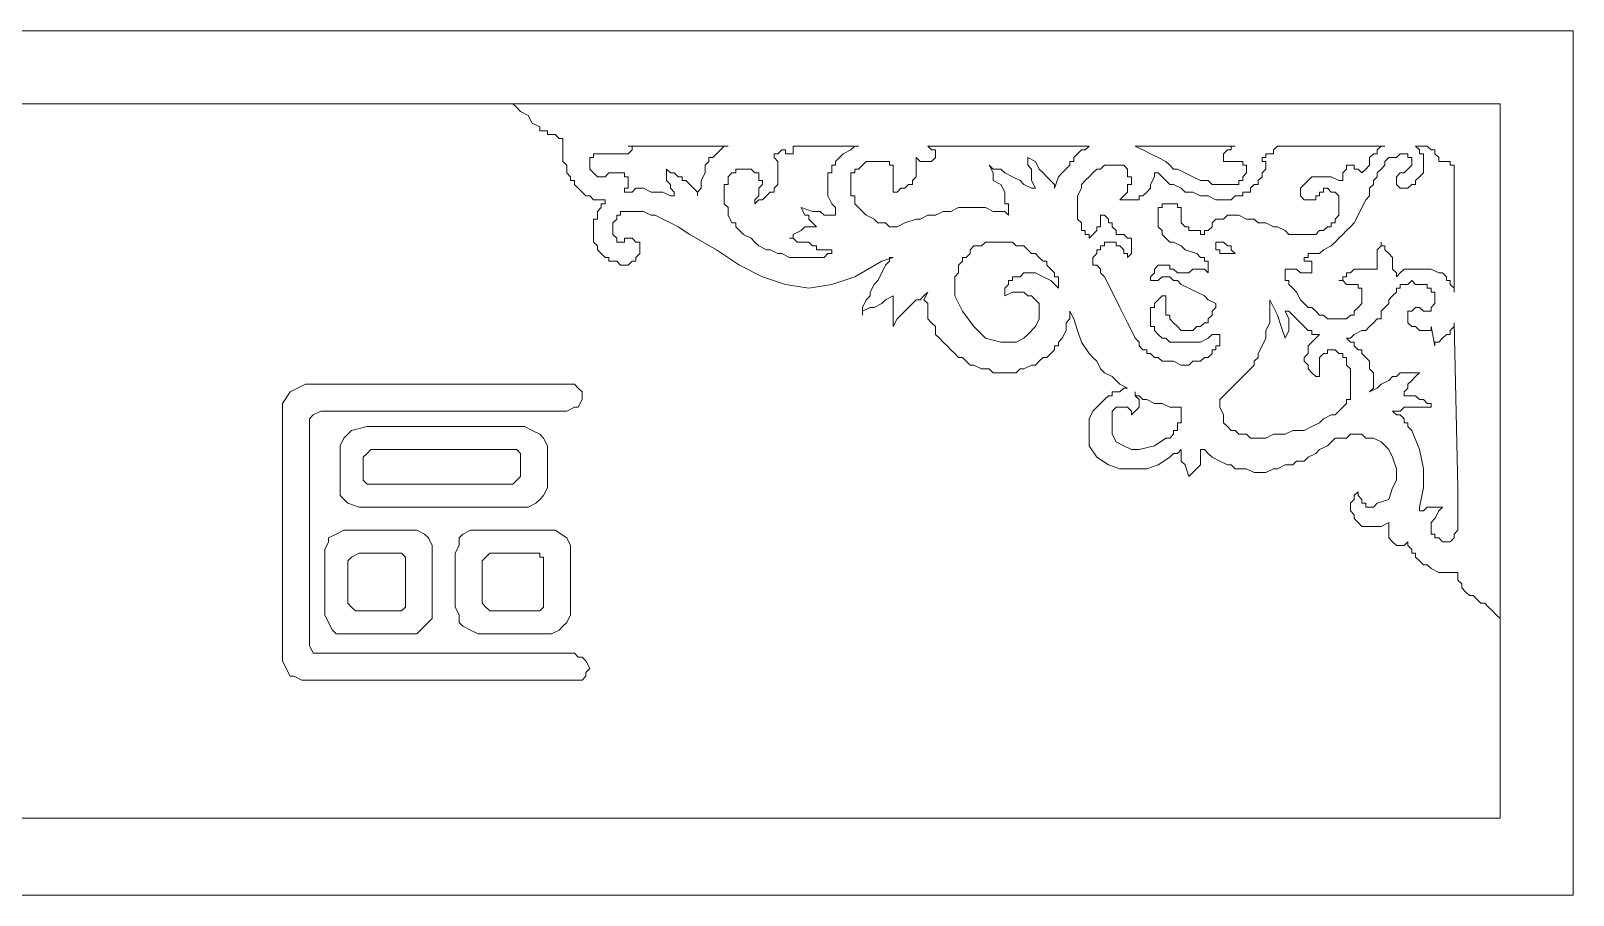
# Model space of a CAD drawing. Extents: x -66030 to 95157, y -13132 to 45879.
# Drawn here: x -2672 to -1104, y 14093 to 14971 of the extents above; entities that cross this region are included whole.
import ezdxf

# ---------------------------------------------------------------- set-up
doc = ezdxf.new("R2010")
doc.units = 0
doc.header["$LTSCALE"] = 100
doc.header["$MEASUREMENT"] = 0
doc.layers.get('0').update_dxf_attribs({"linetype": 'CONTINUOUS'})

msp = doc.modelspace()

# ---------------------------------------------------------------- linework, layer by layer
at = {"lineweight": 0}
for points in [[(-4611.6, 14092.6), (-1104.1, 14092.6), (-1104.1, 14971.4), (-4611.6, 14971.4), (-4611.6, 14092.6)], [(-1178.3, 14897.2), (-4537.4, 14897.2), (-4537.4, 14170.7), (-1178.3, 14170.7), (-1178.3, 14897.2)], [(-1963.4, 14854.2), (-1967.3, 14854.2), (-1971.2, 14850.3), (-1975.1, 14846.4), (-1979, 14842.5), (-1982.9, 14842.5), (-1982.9, 14838.6), (-1986.8, 14834.7), (-1986.8, 14826.9), (-1990.7, 14819.1), (-1990.7, 14815.2), (-1990.7, 14811.3), (-1994.6, 14807.4), (-1994.6, 14803.5), (-1994.6, 14807.4), (-1998.5, 14811.3), (-2002.4, 14815.2), (-2002.4, 14815.2), (-2006.3, 14819.1), (-2010.2, 14819.1), (-2010.2, 14823), (-2014.2, 14823), (-2018.1, 14826.9), (-2022, 14826.9), (-2025.9, 14830.8), (-2025.9, 14826.9), (-2025.9, 14823), (-2025.9, 14819.1), (-2022, 14815.2), (-2022, 14811.3), (-2018.1, 14807.4), (-2018.1, 14803.5), (-2018.1, 14803.5), (-2022, 14803.5), (-2029.8, 14807.4), (-2033.7, 14807.4), (-2041.5, 14807.4), (-2049.3, 14811.3), (-2057.1, 14811.3), (-2061, 14807.4), (-2064.9, 14807.4), (-2068.8, 14807.4), (-2068.8, 14811.3), (-2064.9, 14811.3), (-2064.9, 14815.2), (-2064.9, 14819.1), (-2064.9, 14819.1), (-2064.9, 14823), (-2068.8, 14823), (-2068.8, 14823), (-2068.8, 14823), (-2068.8, 14826.9), (-2072.7, 14826.9), (-2072.7, 14826.9), (-2076.6, 14826.9), (-2080.6, 14826.9), (-2084.5, 14826.9), (-2084.5, 14826.9), (-2088.4, 14823), (-2092.3, 14823), (-2092.3, 14823), (-2096.2, 14823), (-2096.2, 14823), (-2100.1, 14826.9), (-2100.1, 14826.9), (-2104, 14830.8), (-2104, 14830.8), (-2104, 14834.7), (-2104, 14834.7), (-2104, 14838.6), (-2104, 14838.6), (-2104, 14842.5), (-2104, 14842.5), (-2100.1, 14842.5), (-2100.1, 14846.4), (-2100.1, 14846.4), (-2096.2, 14846.4), (-2092.3, 14846.4), (-2088.4, 14846.4), (-2084.5, 14846.4), (-2080.6, 14846.4), (-2072.7, 14846.4), (-2068.8, 14846.4), (-2064.9, 14846.4), (-2064.9, 14846.4), (-2064.9, 14846.4), (-2061, 14850.3), (-2061, 14850.3), (-2061, 14850.3), (-2061, 14850.3), (-2061, 14854.2), (-2064.9, 14854.2), (-1963.4, 14854.2)], [(-1830.6, 14854.2), (-1834.5, 14854.2), (-1838.4, 14850.3), (-1846.2, 14846.4), (-1846.2, 14846.4), (-1850.1, 14842.5), (-1850.1, 14842.5), (-1854, 14838.6), (-1854, 14834.7), (-1857.9, 14834.7), (-1857.9, 14830.8), (-1857.9, 14826.9), (-1861.8, 14826.9), (-1861.8, 14823), (-1861.8, 14819.1), (-1861.8, 14815.2), (-1861.8, 14807.4), (-1861.8, 14803.5), (-1857.9, 14795.6), (-1857.9, 14795.6), (-1854, 14791.7), (-1854, 14787.8), (-1854, 14783.9), (-1854, 14783.9), (-1854, 14783.9), (-1857.9, 14783.9), (-1865.7, 14783.9), (-1869.6, 14787.8), (-1877.4, 14787.8), (-1889.2, 14791.7), (-1889.2, 14791.7), (-1885.3, 14783.9), (-1881.4, 14783.9), (-1881.4, 14780), (-1877.4, 14776.1), (-1873.5, 14772.2), (-1877.4, 14772.2), (-1877.4, 14772.2), (-1881.4, 14772.2), (-1885.3, 14772.2), (-1889.2, 14768.3), (-1897, 14764.4), (-1897, 14760.5), (-1900.9, 14760.5), (-1897, 14760.5), (-1893.1, 14756.6), (-1889.2, 14756.6), (-1881.4, 14756.6), (-1877.4, 14752.7), (-1873.5, 14752.7), (-1873.5, 14748.8), (-1869.6, 14748.8), (-1865.7, 14748.8), (-1861.8, 14748.8), (-1857.9, 14748.8), (-1857.9, 14748.8), (-1857.9, 14748.8), (-1857.9, 14744.9), (-1857.9, 14744.9), (-1861.8, 14744.9), (-1861.8, 14744.9), (-1865.7, 14741), (-1869.6, 14741), (-1869.6, 14741), (-1873.5, 14741), (-1881.4, 14741), (-1885.3, 14741), (-1889.2, 14741), (-1893.1, 14741), (-1900.9, 14741), (-1908.7, 14744.9), (-1912.6, 14744.9), (-1920.4, 14748.8), (-1924.3, 14748.8), (-1932.1, 14752.7), (-1936, 14756.6), (-1939.9, 14760.5), (-1947.8, 14764.4), (-1951.7, 14768.3), (-1951.7, 14768.3), (-1955.6, 14772.2), (-1955.6, 14776.1), (-1959.5, 14776.1), (-1963.4, 14783.9), (-1963.4, 14787.8), (-1963.4, 14791.7), (-1967.3, 14795.6), (-1967.3, 14795.6), (-1967.3, 14799.5), (-1967.3, 14803.5), (-1967.3, 14807.4), (-1967.3, 14811.3), (-1967.3, 14815.2), (-1963.4, 14815.2), (-1963.4, 14819.1), (-1963.4, 14823), (-1963.4, 14823), (-1959.5, 14826.9), (-1959.5, 14826.9), (-1955.6, 14826.9), (-1955.6, 14830.8), (-1951.7, 14830.8), (-1951.7, 14830.8), (-1947.8, 14830.8), (-1947.8, 14830.8), (-1943.8, 14830.8), (-1939.9, 14830.8), (-1939.9, 14830.8), (-1936, 14826.9), (-1936, 14826.9), (-1932.1, 14826.9), (-1932.1, 14823), (-1932.1, 14823), (-1932.1, 14819.1), (-1928.2, 14819.1), (-1928.2, 14815.2), (-1928.2, 14815.2), (-1932.1, 14811.3), (-1932.1, 14807.4), (-1932.1, 14803.5), (-1936, 14799.5), (-1936, 14795.6), (-1936, 14795.6), (-1932.1, 14799.5), (-1928.2, 14799.5), (-1928.2, 14799.5), (-1924.3, 14803.5), (-1920.4, 14807.4), (-1916.5, 14807.4), (-1916.5, 14811.3), (-1912.6, 14815.2), (-1912.6, 14819.1), (-1912.6, 14823), (-1912.6, 14826.9), (-1912.6, 14826.9), (-1912.6, 14830.8), (-1912.6, 14834.7), (-1912.6, 14838.6), (-1916.5, 14842.5), (-1916.5, 14846.4), (-1916.5, 14846.4), (-1912.6, 14846.4), (-1912.6, 14846.4), (-1908.7, 14850.3), (-1908.7, 14850.3), (-1904.8, 14850.3), (-1904.8, 14846.4), (-1900.9, 14846.4), (-1900.9, 14846.4), (-1897, 14846.4), (-1897, 14846.4), (-1897, 14850.3), (-1897, 14850.3), (-1897, 14850.3), (-1897, 14854.2), (-1897, 14854.2), (-1830.6, 14854.2)], [(-1596.2, 14854.2), (-1600.1, 14850.3), (-1604, 14850.3), (-1607.9, 14846.4), (-1611.8, 14842.5), (-1611.8, 14838.6), (-1615.7, 14838.6), (-1615.7, 14834.7), (-1623.6, 14826.9), (-1627.5, 14823), (-1631.4, 14811.3), (-1631.4, 14815.2), (-1639.2, 14823), (-1643.1, 14826.9), (-1647, 14830.8), (-1650.9, 14838.6), (-1658.7, 14842.5), (-1658.7, 14838.6), (-1658.7, 14834.7), (-1654.8, 14830.8), (-1654.8, 14826.9), (-1654.8, 14819.1), (-1650.9, 14811.3), (-1654.8, 14811.3), (-1662.6, 14815.2), (-1666.5, 14819.1), (-1674.3, 14823), (-1682.1, 14826.9), (-1686.1, 14830.8), (-1690, 14830.8), (-1693.9, 14830.8), (-1697.8, 14834.7), (-1693.9, 14826.9), (-1693.9, 14819.1), (-1686.1, 14815.2), (-1682.1, 14807.4), (-1682.1, 14795.6), (-1678.2, 14795.6), (-1678.2, 14791.7), (-1678.2, 14787.8), (-1678.2, 14783.9), (-1682.1, 14787.8), (-1686.1, 14787.8), (-1690, 14787.8), (-1693.9, 14787.8), (-1701.7, 14791.7), (-1705.6, 14791.7), (-1713.4, 14791.7), (-1721.2, 14791.7), (-1729, 14791.7), (-1736.8, 14787.8), (-1744.6, 14787.8), (-1752.5, 14783.9), (-1760.3, 14783.9), (-1768.1, 14780), (-1772, 14780), (-1783.7, 14776.1), (-1791.5, 14772.2), (-1791.5, 14772.2), (-1795.4, 14772.2), (-1799.3, 14772.2), (-1803.2, 14776.1), (-1807.1, 14776.1), (-1811, 14776.1), (-1814.9, 14780), (-1822.8, 14783.9), (-1822.8, 14783.9), (-1826.7, 14787.8), (-1826.7, 14787.8), (-1830.6, 14791.7), (-1830.6, 14791.7), (-1834.5, 14795.6), (-1834.5, 14799.5), (-1834.5, 14803.5), (-1838.4, 14803.5), (-1838.4, 14807.4), (-1838.4, 14811.3), (-1838.4, 14815.2), (-1838.4, 14819.1), (-1838.4, 14823), (-1838.4, 14826.9), (-1834.5, 14826.9), (-1834.5, 14830.8), (-1830.6, 14830.8), (-1826.7, 14834.7), (-1826.7, 14834.7), (-1822.8, 14838.6), (-1818.9, 14838.6), (-1811, 14838.6), (-1807.1, 14838.6), (-1799.3, 14838.6), (-1799.3, 14838.6), (-1799.3, 14834.7), (-1799.3, 14834.7), (-1795.4, 14834.7), (-1795.4, 14834.7), (-1795.4, 14830.8), (-1795.4, 14830.8), (-1795.4, 14830.8), (-1795.4, 14826.9), (-1795.4, 14823), (-1795.4, 14819.1), (-1795.4, 14815.2), (-1795.4, 14811.3), (-1795.4, 14807.4), (-1795.4, 14807.4), (-1791.5, 14807.4), (-1787.6, 14811.3), (-1783.7, 14811.3), (-1783.7, 14811.3), (-1779.8, 14815.2), (-1775.9, 14815.2), (-1775.9, 14819.1), (-1772, 14823), (-1772, 14826.9), (-1772, 14830.8), (-1772, 14834.7), (-1772, 14842.5), (-1768.1, 14838.6), (-1764.2, 14838.6), (-1760.3, 14838.6), (-1756.4, 14838.6), (-1756.4, 14838.6), (-1752.5, 14842.5), (-1752.5, 14842.5), (-1752.5, 14842.5), (-1752.5, 14842.5), (-1752.5, 14846.4), (-1752.5, 14846.4), (-1752.5, 14850.3), (-1752.5, 14850.3), (-1756.4, 14850.3), (-1760.3, 14854.2), (-1760.3, 14854.2), (-1596.2, 14854.2)], [(-1295.5, 14854.2), (-1299.4, 14854.2), (-1303.3, 14850.3), (-1303.3, 14846.4), (-1307.2, 14846.4), (-1311.1, 14842.5), (-1311.1, 14834.7), (-1315, 14830.8), (-1318.9, 14826.9), (-1318.9, 14826.9), (-1318.9, 14826.9), (-1322.8, 14830.8), (-1326.7, 14830.8), (-1326.7, 14834.7), (-1330.6, 14834.7), (-1330.6, 14834.7), (-1334.5, 14834.7), (-1334.5, 14834.7), (-1334.5, 14830.8), (-1334.5, 14830.8), (-1334.5, 14830.8), (-1338.4, 14826.9), (-1338.4, 14823), (-1338.4, 14819.1), (-1338.4, 14819.1), (-1342.3, 14819.1), (-1350.1, 14823), (-1350.1, 14823), (-1354, 14823), (-1358, 14823), (-1361.9, 14823), (-1365.8, 14823), (-1369.7, 14823), (-1373.6, 14819.1), (-1373.6, 14819.1), (-1373.6, 14819.1), (-1377.5, 14815.2), (-1377.5, 14815.2), (-1381.4, 14811.3), (-1381.4, 14811.3), (-1381.4, 14807.4), (-1381.4, 14803.5), (-1381.4, 14803.5), (-1381.4, 14803.5), (-1377.5, 14799.5), (-1377.5, 14799.5), (-1377.5, 14799.5), (-1373.6, 14799.5), (-1373.6, 14799.5), (-1369.7, 14799.5), (-1369.7, 14799.5), (-1365.8, 14799.5), (-1365.8, 14803.5), (-1361.9, 14803.5), (-1361.9, 14807.4), (-1361.9, 14807.4), (-1358, 14807.4), (-1358, 14807.4), (-1358, 14811.3), (-1354, 14811.3), (-1354, 14811.3), (-1350.1, 14807.4), (-1350.1, 14807.4), (-1346.2, 14807.4), (-1342.3, 14803.5), (-1342.3, 14803.5), (-1342.3, 14799.5), (-1342.3, 14795.6), (-1342.3, 14791.7), (-1342.3, 14787.8), (-1342.3, 14783.9), (-1346.2, 14780), (-1346.2, 14780), (-1346.2, 14776.1), (-1350.1, 14776.1), (-1350.1, 14772.2), (-1354, 14772.2), (-1354, 14772.2), (-1358, 14768.3), (-1361.9, 14768.3), (-1361.9, 14768.3), (-1365.8, 14764.4), (-1369.7, 14764.4), (-1373.6, 14764.4), (-1377.5, 14764.4), (-1385.3, 14764.4), (-1389.2, 14764.4), (-1393.1, 14764.4), (-1397, 14768.3), (-1404.8, 14772.2), (-1408.7, 14772.2), (-1416.5, 14776.1), (-1424.4, 14776.1), (-1428.3, 14780), (-1436.1, 14780), (-1443.9, 14783.9), (-1447.8, 14783.9), (-1451.7, 14783.9), (-1451.7, 14783.9), (-1455.6, 14783.9), (-1459.5, 14780), (-1463.4, 14780), (-1463.4, 14780), (-1467.3, 14780), (-1471.2, 14776.1), (-1471.2, 14776.1), (-1471.2, 14772.2), (-1475.1, 14768.3), (-1475.1, 14768.3), (-1475.1, 14768.3), (-1479, 14768.3), (-1479, 14764.4), (-1479, 14764.4), (-1482.9, 14764.4), (-1482.9, 14768.3), (-1486.8, 14768.3), (-1490.8, 14768.3), (-1494.7, 14768.3), (-1494.7, 14772.2), (-1498.6, 14772.2), (-1502.5, 14776.1), (-1502.5, 14780), (-1502.5, 14780), (-1502.5, 14783.9), (-1502.5, 14787.8), (-1502.5, 14791.7), (-1506.4, 14791.7), (-1506.4, 14795.6), (-1506.4, 14795.6), (-1510.3, 14795.6), (-1510.3, 14795.6), (-1514.2, 14795.6), (-1518.1, 14795.6), (-1522, 14795.6), (-1522, 14795.6), (-1522, 14791.7), (-1525.9, 14791.7), (-1525.9, 14787.8), (-1525.9, 14783.9), (-1525.9, 14780), (-1525.9, 14780), (-1525.9, 14776.1), (-1525.9, 14772.2), (-1522, 14768.3), (-1522, 14764.4), (-1518.1, 14760.5), (-1518.1, 14760.5), (-1518.1, 14760.5), (-1514.2, 14756.6), (-1510.3, 14756.6), (-1502.5, 14752.7), (-1498.6, 14748.8), (-1486.8, 14744.9), (-1486.8, 14744.9), (-1482.9, 14741), (-1479, 14741), (-1479, 14737.1), (-1479, 14737.1), (-1475.1, 14737.1), (-1475.1, 14733.1), (-1475.1, 14733.1), (-1475.1, 14729.2), (-1475.1, 14729.2), (-1475.1, 14725.3), (-1479, 14729.2), (-1479, 14729.2), (-1482.9, 14729.2), (-1486.8, 14729.2), (-1486.8, 14729.2), (-1490.8, 14729.2), (-1494.7, 14725.3), (-1494.7, 14725.3), (-1494.7, 14725.3), (-1498.6, 14725.3), (-1498.6, 14725.3), (-1498.6, 14725.3), (-1502.5, 14725.3), (-1506.4, 14725.3), (-1510.3, 14729.2), (-1510.3, 14729.2), (-1514.2, 14729.2), (-1514.2, 14733.1), (-1514.2, 14733.1), (-1514.2, 14733.1), (-1518.1, 14733.1), (-1518.1, 14733.1), (-1522, 14733.1), (-1522, 14733.1), (-1525.9, 14733.1), (-1525.9, 14733.1), (-1529.8, 14729.2), (-1529.8, 14725.3), (-1533.7, 14721.4), (-1533.7, 14721.4), (-1533.7, 14721.4), (-1533.7, 14717.5), (-1529.8, 14717.5), (-1529.8, 14717.5), (-1525.9, 14717.5), (-1522, 14721.4), (-1522, 14721.4), (-1518.1, 14721.4), (-1518.1, 14721.4), (-1514.2, 14721.4), (-1514.2, 14721.4), (-1510.3, 14717.5), (-1506.4, 14717.5), (-1502.5, 14713.6), (-1494.7, 14709.7), (-1479, 14701.9), (-1475.1, 14698), (-1467.3, 14694.1), (-1467.3, 14694.1), (-1467.3, 14690.2), (-1471.2, 14686.3), (-1471.2, 14682.4), (-1471.2, 14682.4), (-1475.1, 14678.5), (-1475.1, 14674.6), (-1479, 14674.6), (-1482.9, 14670.7), (-1486.8, 14670.7), (-1490.8, 14666.7), (-1494.7, 14666.7), (-1502.5, 14666.7), (-1502.5, 14666.7), (-1506.4, 14670.7), (-1510.3, 14674.6), (-1510.3, 14674.6), (-1514.2, 14678.5), (-1514.2, 14678.5), (-1514.2, 14682.4), (-1518.1, 14682.4), (-1518.1, 14686.3), (-1518.1, 14690.2), (-1518.1, 14694.1), (-1518.1, 14698), (-1518.1, 14701.9), (-1518.1, 14701.9), (-1518.1, 14701.9), (-1522, 14701.9), (-1525.9, 14698), (-1525.9, 14698), (-1525.9, 14698), (-1529.8, 14694.1), (-1529.8, 14690.2), (-1533.7, 14690.2), (-1533.7, 14686.3), (-1533.7, 14682.4), (-1533.7, 14674.6), (-1533.7, 14670.7), (-1529.8, 14670.7), (-1529.8, 14666.7), (-1525.9, 14662.8), (-1525.9, 14662.8), (-1522, 14658.9), (-1518.1, 14658.9), (-1514.2, 14655), (-1510.3, 14655), (-1506.4, 14655), (-1502.5, 14655), (-1494.7, 14655), (-1490.8, 14655), (-1482.9, 14655), (-1475.1, 14658.9), (-1475.1, 14658.9), (-1471.2, 14662.8), (-1467.3, 14662.8), (-1467.3, 14662.8), (-1463.4, 14662.8), (-1463.4, 14662.8), (-1463.4, 14662.8), (-1463.4, 14662.8), (-1463.4, 14658.9), (-1463.4, 14658.9), (-1463.4, 14655), (-1463.4, 14655), (-1463.4, 14651.1), (-1467.3, 14651.1), (-1467.3, 14647.2), (-1471.2, 14647.2), (-1471.2, 14643.3), (-1475.1, 14639.4), (-1479, 14639.4), (-1482.9, 14635.5), (-1486.8, 14635.5), (-1490.8, 14635.5), (-1494.7, 14631.6), (-1502.5, 14631.6), (-1510.3, 14635.5), (-1514.2, 14635.5), (-1518.1, 14635.5), (-1522, 14635.5), (-1525.9, 14639.4), (-1529.8, 14639.4), (-1533.7, 14643.3), (-1537.6, 14643.3), (-1537.6, 14647.2), (-1541.5, 14647.2), (-1545.4, 14651.1), (-1545.4, 14655), (-1549.3, 14658.9), (-1553.2, 14666.7), (-1557.2, 14674.6), (-1565, 14690.2), (-1568.9, 14698), (-1572.8, 14705.8), (-1576.7, 14713.6), (-1580.6, 14721.4), (-1584.5, 14725.3), (-1584.5, 14729.2), (-1588.4, 14733.1), (-1592.3, 14733.1), (-1592.3, 14737.1), (-1592.3, 14741), (-1588.4, 14744.9), (-1588.4, 14748.8), (-1588.4, 14748.8), (-1584.5, 14748.8), (-1584.5, 14752.7), (-1580.6, 14752.7), (-1580.6, 14756.6), (-1576.7, 14756.6), (-1572.8, 14756.6), (-1572.8, 14756.6), (-1568.9, 14756.6), (-1568.9, 14752.7), (-1565, 14752.7), (-1565, 14752.7), (-1561.1, 14748.8), (-1561.1, 14748.8), (-1561.1, 14744.9), (-1557.2, 14744.9), (-1557.2, 14741), (-1557.2, 14741), (-1553.2, 14744.9), (-1553.2, 14748.8), (-1553.2, 14752.7), (-1553.2, 14752.7), (-1553.2, 14756.6), (-1553.2, 14756.6), (-1553.2, 14760.5), (-1553.2, 14760.5), (-1557.2, 14760.5), (-1557.2, 14760.5), (-1561.1, 14764.4), (-1565, 14764.4), (-1568.9, 14764.4), (-1568.9, 14768.3), (-1572.8, 14772.2), (-1572.8, 14776.1), (-1576.7, 14776.1), (-1576.7, 14780), (-1576.7, 14780), (-1580.6, 14783.9), (-1580.6, 14783.9), (-1580.6, 14783.9), (-1584.5, 14783.9), (-1584.5, 14783.9), (-1584.5, 14780), (-1584.5, 14776.1), (-1584.5, 14772.2), (-1588.4, 14772.2), (-1588.4, 14768.3), (-1588.4, 14768.3), (-1592.3, 14764.4), (-1592.3, 14764.4), (-1596.2, 14760.5), (-1596.2, 14764.4), (-1600.1, 14764.4), (-1600.1, 14764.4), (-1600.1, 14768.3), (-1604, 14768.3), (-1604, 14772.2), (-1604, 14776.1), (-1607.9, 14780), (-1607.9, 14783.9), (-1607.9, 14787.8), (-1607.9, 14791.7), (-1607.9, 14799.5), (-1607.9, 14803.5), (-1604, 14811.3), (-1604, 14811.3), (-1604, 14815.2), (-1600.1, 14819.1), (-1600.1, 14819.1), (-1596.2, 14823), (-1596.2, 14823), (-1592.3, 14826.9), (-1588.4, 14830.8), (-1584.5, 14830.8), (-1580.6, 14834.7), (-1576.7, 14834.7), (-1572.8, 14834.7), (-1565, 14834.7), (-1561.1, 14834.7), (-1561.1, 14834.7), (-1557.2, 14830.8), (-1557.2, 14826.9), (-1557.2, 14826.9), (-1557.2, 14823), (-1553.2, 14823), (-1553.2, 14819.1), (-1553.2, 14815.2), (-1557.2, 14815.2), (-1557.2, 14811.3), (-1557.2, 14807.4), (-1561.1, 14803.5), (-1565, 14799.5), (-1561.1, 14799.5), (-1561.1, 14799.5), (-1557.2, 14799.5), (-1553.2, 14799.5), (-1553.2, 14799.5), (-1549.3, 14799.5), (-1545.4, 14799.5), (-1545.4, 14803.5), (-1541.5, 14803.5), (-1537.6, 14807.4), (-1537.6, 14807.4), (-1533.7, 14811.3), (-1533.7, 14815.2), (-1529.8, 14823), (-1529.8, 14826.9), (-1525.9, 14826.9), (-1522, 14823), (-1518.1, 14819.1), (-1514.2, 14815.2), (-1510.3, 14815.2), (-1502.5, 14811.3), (-1498.6, 14807.4), (-1490.8, 14807.4), (-1482.9, 14803.5), (-1475.1, 14803.5), (-1467.3, 14799.5), (-1463.4, 14799.5), (-1459.5, 14799.5), (-1455.6, 14799.5), (-1451.7, 14799.5), (-1447.8, 14803.5), (-1443.9, 14803.5), (-1440, 14803.5), (-1440, 14807.4), (-1432.2, 14807.4), (-1432.2, 14811.3), (-1428.3, 14815.2), (-1424.4, 14815.2), (-1424.4, 14819.1), (-1420.4, 14823), (-1420.4, 14826.9), (-1416.5, 14830.8), (-1416.5, 14830.8), (-1416.5, 14834.7), (-1416.5, 14838.6), (-1420.4, 14838.6), (-1420.4, 14842.5), (-1420.4, 14842.5), (-1416.5, 14842.5), (-1416.5, 14846.4), (-1412.6, 14846.4), (-1412.6, 14846.4), (-1408.7, 14846.4), (-1408.7, 14850.3), (-1408.7, 14850.3), (-1408.7, 14850.3), (-1404.8, 14854.2), (-1404.8, 14854.2), (-1295.5, 14854.2)], [(-1447.8, 14854.2), (-1451.7, 14854.2), (-1451.7, 14850.3), (-1451.7, 14850.3), (-1451.7, 14850.3), (-1455.6, 14850.3), (-1455.6, 14850.3), (-1455.6, 14850.3), (-1459.5, 14846.4), (-1459.5, 14846.4), (-1459.5, 14842.5), (-1459.5, 14842.5), (-1459.5, 14838.6), (-1459.5, 14838.6), (-1459.5, 14838.6), (-1455.6, 14838.6), (-1451.7, 14838.6), (-1447.8, 14838.6), (-1443.9, 14838.6), (-1443.9, 14838.6), (-1440, 14838.6), (-1440, 14838.6), (-1440, 14834.7), (-1436.1, 14834.7), (-1436.1, 14830.8), (-1436.1, 14830.8), (-1436.1, 14826.9), (-1436.1, 14826.9), (-1440, 14823), (-1440, 14823), (-1440, 14819.1), (-1440, 14819.1), (-1443.9, 14819.1), (-1443.9, 14819.1), (-1443.9, 14815.2), (-1447.8, 14815.2), (-1447.8, 14815.2), (-1451.7, 14815.2), (-1455.6, 14815.2), (-1455.6, 14815.2), (-1459.5, 14815.2), (-1463.4, 14815.2), (-1467.3, 14815.2), (-1471.2, 14815.2), (-1475.1, 14819.1), (-1482.9, 14819.1), (-1490.8, 14823), (-1506.4, 14830.8), (-1510.3, 14830.8), (-1514.2, 14834.7), (-1518.1, 14838.6), (-1525.9, 14842.5), (-1533.7, 14846.4), (-1541.5, 14850.3), (-1549.3, 14854.2), (-1447.8, 14854.2)], [(-1283.7, 14815.2), (-1279.8, 14811.3), (-1275.9, 14811.3), (-1275.9, 14811.3), (-1272, 14811.3), (-1272, 14811.3), (-1268.1, 14815.2), (-1264.2, 14815.2), (-1264.2, 14819.1), (-1260.3, 14823), (-1260.3, 14823), (-1256.4, 14826.9), (-1256.4, 14826.9), (-1256.4, 14830.8), (-1256.4, 14830.8), (-1256.4, 14834.7), (-1256.4, 14834.7), (-1256.4, 14838.6), (-1256.4, 14838.6), (-1256.4, 14842.5), (-1256.4, 14846.4), (-1260.3, 14846.4), (-1260.3, 14850.3), (-1264.2, 14854.2), (-1260.3, 14854.2), (-1256.4, 14854.2), (-1252.5, 14854.2), (-1248.6, 14850.3), (-1248.6, 14850.3), (-1244.7, 14850.3), (-1244.7, 14850.3), (-1244.7, 14846.4), (-1244.7, 14846.4), (-1240.8, 14842.5), (-1240.8, 14842.5), (-1240.8, 14838.6), (-1240.8, 14838.6), (-1240.8, 14838.6), (-1236.9, 14838.6), (-1236.9, 14838.6), (-1233, 14838.6), (-1229.1, 14838.6), (-1229.1, 14838.6), (-1229.1, 14834.7), (-1229.1, 14834.7), (-1225.1, 14834.7), (-1225.1, 14830.8), (-1225.1, 14705.8), (-1225.1, 14709.7), (-1229.1, 14713.6), (-1229.1, 14717.5), (-1233, 14717.5), (-1233, 14721.4), (-1236.9, 14725.3), (-1240.8, 14725.3), (-1248.6, 14729.2), (-1252.5, 14729.2), (-1256.4, 14729.2), (-1256.4, 14729.2), (-1260.3, 14729.2), (-1264.2, 14729.2), (-1272, 14729.2), (-1275.9, 14729.2), (-1279.8, 14725.3), (-1279.8, 14725.3), (-1283.7, 14721.4), (-1283.7, 14725.3), (-1287.6, 14729.2), (-1287.6, 14733.1), (-1287.6, 14741), (-1291.5, 14744.9), (-1295.5, 14748.8), (-1295.5, 14752.7), (-1299.4, 14752.7), (-1299.4, 14756.6), (-1299.4, 14752.7), (-1303.3, 14748.8), (-1303.3, 14744.9), (-1303.3, 14741), (-1303.3, 14733.1), (-1303.3, 14729.2), (-1303.3, 14729.2), (-1307.2, 14729.2), (-1311.1, 14729.2), (-1315, 14729.2), (-1318.9, 14729.2), (-1318.9, 14729.2), (-1322.8, 14729.2), (-1326.7, 14729.2), (-1330.6, 14725.3), (-1334.5, 14725.3), (-1334.5, 14721.4), (-1338.4, 14721.4), (-1338.4, 14717.5), (-1342.3, 14717.5), (-1338.4, 14717.5), (-1334.5, 14713.6), (-1330.6, 14713.6), (-1326.7, 14713.6), (-1326.7, 14713.6), (-1322.8, 14713.6), (-1322.8, 14709.7), (-1318.9, 14709.7), (-1318.9, 14705.8), (-1318.9, 14705.8), (-1318.9, 14701.9), (-1318.9, 14698), (-1318.9, 14694.1), (-1318.9, 14694.1), (-1322.8, 14690.2), (-1322.8, 14690.2), (-1326.7, 14686.3), (-1326.7, 14682.4), (-1326.7, 14682.4), (-1330.6, 14682.4), (-1330.6, 14682.4), (-1334.5, 14678.5), (-1334.5, 14678.5), (-1338.4, 14678.5), (-1338.4, 14678.5), (-1342.3, 14678.5), (-1346.2, 14678.5), (-1346.2, 14678.5), (-1350.1, 14678.5), (-1354, 14678.5), (-1358, 14682.4), (-1361.9, 14682.4), (-1365.8, 14686.3), (-1369.7, 14690.2), (-1373.6, 14690.2), (-1377.5, 14694.1), (-1381.4, 14698), (-1385.3, 14705.8), (-1389.2, 14709.7), (-1393.1, 14713.6), (-1393.1, 14717.5), (-1397, 14717.5), (-1397, 14721.4), (-1397, 14725.3), (-1397, 14725.3), (-1397, 14729.2), (-1397, 14729.2), (-1397, 14729.2), (-1393.1, 14729.2), (-1389.2, 14729.2), (-1385.3, 14729.2), (-1381.4, 14725.3), (-1377.5, 14725.3), (-1373.6, 14725.3), (-1373.6, 14725.3), (-1369.7, 14725.3), (-1369.7, 14725.3), (-1369.7, 14729.2), (-1369.7, 14729.2), (-1369.7, 14729.2), (-1369.7, 14729.2), (-1369.7, 14733.1), (-1369.7, 14733.1), (-1369.7, 14733.1), (-1369.7, 14737.1), (-1369.7, 14737.1), (-1373.6, 14737.1), (-1377.5, 14737.1), (-1377.5, 14741), (-1377.5, 14741), (-1377.5, 14741), (-1373.6, 14741), (-1373.6, 14744.9), (-1369.7, 14744.9), (-1361.9, 14744.9), (-1361.9, 14744.9), (-1358, 14748.8), (-1350.1, 14752.7), (-1350.1, 14752.7), (-1346.2, 14756.6), (-1342.3, 14760.5), (-1338.4, 14764.4), (-1334.5, 14768.3), (-1330.6, 14772.2), (-1326.7, 14776.1), (-1322.8, 14783.9), (-1318.9, 14791.7), (-1315, 14799.5), (-1315, 14799.5), (-1311.1, 14803.5), (-1311.1, 14811.3), (-1307.2, 14815.2), (-1307.2, 14819.1), (-1303.3, 14823), (-1303.3, 14826.9), (-1299.4, 14830.8), (-1295.5, 14834.7), (-1295.5, 14838.6), (-1295.5, 14838.6), (-1291.5, 14842.5), (-1291.5, 14842.5), (-1287.6, 14842.5), (-1287.6, 14842.5), (-1283.7, 14842.5), (-1279.8, 14846.4), (-1279.8, 14846.4), (-1275.9, 14846.4), (-1272, 14846.4), (-1272, 14842.5), (-1272, 14842.5), (-1268.1, 14842.5), (-1268.1, 14842.5), (-1268.1, 14838.6), (-1268.1, 14838.6), (-1268.1, 14834.7), (-1272, 14830.8), (-1272, 14830.8), (-1275.9, 14826.9), (-1275.9, 14826.9), (-1279.8, 14826.9), (-1283.7, 14823), (-1283.7, 14823), (-1283.7, 14823), (-1283.7, 14819.1), (-1283.7, 14819.1), (-1283.7, 14819.1), (-1283.7, 14815.2), (-1283.7, 14815.2)], [(-2377.4, 14612.1), (-2127.4, 14612.1), (-2119.6, 14612.1), (-2115.7, 14608.2), (-2111.8, 14604.3), (-2111.8, 14600.3), (-2111.8, 14596.4), (-2115.7, 14588.6), (-2119.6, 14588.6), (-2127.4, 14584.7), (-2361.8, 14584.7), (-2377.4, 14584.7), (-2385.2, 14580.8), (-2389.1, 14576.9), (-2389.1, 14565.2), (-2389.1, 14354.3), (-2389.1, 14346.5), (-2385.2, 14338.6), (-2381.3, 14338.6), (-2369.6, 14338.6), (-2119.6, 14338.6), (-2115.7, 14334.7), (-2111.8, 14334.7), (-2107.9, 14330.8), (-2104, 14323), (-2107.9, 14319.1), (-2107.9, 14315.2), (-2111.8, 14311.3), (-2119.6, 14311.3), (-2385.2, 14311.3), (-2396.9, 14311.3), (-2404.7, 14315.2), (-2408.7, 14315.2), (-2412.6, 14323), (-2416.5, 14330.8), (-2416.5, 14342.6), (-2416.5, 14576.9), (-2416.5, 14592.5), (-2408.7, 14604.3), (-2393, 14612.1), (-2377.4, 14612.1)], [(-2322.7, 14487.1), (-2338.3, 14487.1), (-2350.1, 14491), (-2357.9, 14498.8), (-2357.9, 14510.5), (-2357.9, 14541.8), (-2357.9, 14549.6), (-2354, 14557.4), (-2346.2, 14565.2), (-2330.5, 14569.1), (-2174.3, 14569.1), (-2170.4, 14569.1), (-2162.6, 14565.2), (-2154.8, 14561.3), (-2150.9, 14557.4), (-2147, 14549.6), (-2147, 14541.8), (-2147, 14514.4), (-2147, 14506.6), (-2150.9, 14498.8), (-2154.8, 14494.9), (-2158.7, 14491), (-2166.5, 14487.1), (-2178.2, 14487.1), (-2322.7, 14487.1)], [(-2318.8, 14545.7), (-2326.6, 14545.7), (-2330.5, 14541.8), (-2334.4, 14537.8), (-2334.4, 14533.9), (-2334.4, 14518.3), (-2334.4, 14514.4), (-2330.5, 14510.5), (-2326.6, 14510.5), (-2318.8, 14510.5), (-2189.9, 14510.5), (-2182.1, 14510.5), (-2178.2, 14514.4), (-2174.3, 14518.3), (-2174.3, 14522.2), (-2174.3, 14533.9), (-2174.3, 14537.8), (-2174.3, 14541.8), (-2178.2, 14545.7), (-2186, 14545.7), (-2318.8, 14545.7)], [(-2373.5, 14436.3), (-2373.5, 14444.1), (-2369.6, 14451.9), (-2369.6, 14455.8), (-2361.8, 14459.7), (-2354, 14463.6), (-2346.2, 14463.6), (-2291.5, 14463.6), (-2279.8, 14463.6), (-2271.9, 14459.7), (-2268, 14455.8), (-2264.1, 14448), (-2264.1, 14444.1), (-2264.1, 14436.3), (-2264.1, 14385.5), (-2264.1, 14373.8), (-2271.9, 14366), (-2279.8, 14358.2), (-2295.4, 14358.2), (-2342.3, 14358.2), (-2354, 14358.2), (-2361.8, 14358.2), (-2365.7, 14362.1), (-2369.6, 14369.9), (-2373.5, 14377.7), (-2373.5, 14385.5), (-2373.5, 14436.3)], [(-2240.7, 14440.2), (-2236.8, 14448), (-2236.8, 14451.9), (-2236.8, 14455.8), (-2232.9, 14459.7), (-2225.1, 14463.6), (-2209.5, 14463.6), (-2150.9, 14463.6), (-2139.1, 14463.6), (-2127.4, 14455.8), (-2123.5, 14448), (-2123.5, 14436.3), (-2123.5, 14385.5), (-2123.5, 14377.7), (-2127.4, 14369.9), (-2131.3, 14366), (-2135.2, 14362.1), (-2143, 14358.2), (-2154.8, 14358.2), (-2209.5, 14358.2), (-2217.3, 14358.2), (-2225.1, 14362.1), (-2232.9, 14366), (-2236.8, 14369.9), (-2236.8, 14377.7), (-2240.7, 14385.5), (-2240.7, 14440.2)], [(-2350.1, 14424.6), (-2350.1, 14397.2), (-2350.1, 14389.4), (-2346.2, 14385.5), (-2342.3, 14381.6), (-2330.5, 14381.6), (-2303.2, 14381.6), (-2295.4, 14381.6), (-2291.5, 14385.5), (-2291.5, 14389.4), (-2291.5, 14397.2), (-2291.5, 14424.6), (-2291.5, 14432.4), (-2291.5, 14436.3), (-2295.4, 14440.2), (-2303.2, 14440.2), (-2326.6, 14440.2), (-2338.3, 14440.2), (-2346.2, 14436.3), (-2350.1, 14432.4), (-2350.1, 14424.6)], [(-2213.4, 14424.6), (-2213.4, 14397.2), (-2213.4, 14389.4), (-2209.5, 14385.5), (-2205.5, 14381.6), (-2193.8, 14381.6), (-2162.6, 14381.6), (-2154.8, 14381.6), (-2150.9, 14385.5), (-2150.9, 14389.4), (-2150.9, 14397.2), (-2150.9, 14424.6), (-2150.9, 14432.4), (-2150.9, 14436.3), (-2154.8, 14436.3), (-2154.8, 14440.2), (-2158.7, 14440.2), (-2162.6, 14440.2), (-2193.8, 14440.2), (-2205.5, 14440.2), (-2209.5, 14436.3), (-2213.4, 14432.4), (-2213.4, 14424.6)]]:
    msp.add_lwpolyline(points, close=True, dxfattribs=at)
for points in [[(-2088.4, 14799.5), (-2088.4, 14795.6), (-2092.3, 14795.6), (-2092.3, 14791.7), (-2096.2, 14787.8), (-2096.2, 14783.9), (-2096.2, 14780), (-2100.1, 14780), (-2100.1, 14776.1), (-2100.1, 14772.2), (-2100.1, 14768.3), (-2100.1, 14764.4), (-2100.1, 14760.5), (-2100.1, 14756.6), (-2096.2, 14752.7), (-2096.2, 14748.8), (-2092.3, 14744.9), (-2092.3, 14744.9), (-2088.4, 14741), (-2084.5, 14741), (-2084.5, 14737.1), (-2080.6, 14737.1), (-2080.6, 14737.1), (-2076.6, 14737.1), (-2072.7, 14733.1), (-2068.8, 14733.1), (-2064.9, 14733.1), (-2061, 14737.1), (-2061, 14737.1), (-2057.1, 14737.1), (-2057.1, 14741), (-2057.1, 14741), (-2053.2, 14744.9), (-2053.2, 14744.9), (-2053.2, 14748.8), (-2053.2, 14748.8), (-2053.2, 14752.7), (-2053.2, 14752.7), (-2053.2, 14756.6), (-2057.1, 14756.6), (-2057.1, 14756.6), (-2061, 14760.5), (-2061, 14760.5), (-2061, 14760.5), (-2064.9, 14760.5), (-2064.9, 14760.5), (-2068.8, 14760.5), (-2068.8, 14760.5), (-2068.8, 14760.5), (-2068.8, 14756.6), (-2072.7, 14756.6), (-2072.7, 14756.6), (-2072.7, 14756.6), (-2076.6, 14756.6), (-2076.6, 14760.5), (-2076.6, 14760.5), (-2080.6, 14764.4), (-2080.6, 14764.4), (-2080.6, 14768.3), (-2080.6, 14772.2), (-2080.6, 14772.2), (-2080.6, 14776.1), (-2076.6, 14780), (-2076.6, 14783.9), (-2072.7, 14783.9), (-2072.7, 14787.8), (-2072.7, 14787.8), (-2068.8, 14787.8), (-2064.9, 14787.8), (-2064.9, 14787.8), (-2061, 14787.8), (-2057.1, 14787.8), (-2053.2, 14787.8), (-2049.3, 14787.8), (-2041.5, 14783.9), (-2037.6, 14783.9), (-2029.8, 14780), (-2022, 14776.1), (-2014.2, 14772.2), (-2002.4, 14764.4), (-1975.1, 14748.8), (-1951.7, 14733.1), (-1928.2, 14721.4), (-1904.8, 14713.6), (-1881.4, 14709.7), (-1857.9, 14713.6), (-1834.5, 14721.4), (-1807.1, 14737.1), (-1795.4, 14741), (-1799.3, 14741), (-1799.3, 14737.1), (-1803.2, 14733.1), (-1807.1, 14725.3), (-1811, 14717.5), (-1814.9, 14713.6), (-1818.9, 14705.8), (-1818.9, 14701.9), (-1822.8, 14698), (-1826.7, 14690.2), (-1826.7, 14682.4), (-1826.7, 14686.3), (-1818.9, 14690.2), (-1814.9, 14690.2), (-1807.1, 14694.1), (-1803.2, 14698), (-1795.4, 14701.9), (-1795.4, 14698), (-1795.4, 14698), (-1795.4, 14694.1), (-1795.4, 14690.2), (-1795.4, 14686.3), (-1795.4, 14682.4), (-1795.4, 14670.7), (-1791.5, 14678.5), (-1787.6, 14682.4), (-1783.7, 14686.3), (-1779.8, 14690.2), (-1775.9, 14694.1), (-1772, 14698), (-1768.1, 14698), (-1764.2, 14701.9), (-1760.3, 14705.8), (-1764.2, 14698), (-1760.3, 14694.1), (-1760.3, 14690.2), (-1760.3, 14682.4), (-1760.3, 14678.5), (-1756.4, 14674.6), (-1752.5, 14670.7), (-1752.5, 14662.8), (-1748.5, 14658.9), (-1744.6, 14655), (-1740.7, 14651.1), (-1736.8, 14647.2), (-1732.9, 14643.3), (-1729, 14639.4), (-1725.1, 14639.4), (-1721.2, 14635.5), (-1717.3, 14631.6), (-1713.4, 14631.6), (-1705.6, 14627.7), (-1701.7, 14627.7), (-1697.8, 14627.7), (-1693.9, 14623.8), (-1686.1, 14623.8), (-1682.1, 14623.8), (-1678.2, 14623.8), (-1670.4, 14623.8), (-1666.5, 14627.7), (-1662.6, 14627.7), (-1654.8, 14631.6), (-1650.9, 14631.6), (-1647, 14635.5), (-1643.1, 14639.4), (-1639.2, 14639.4), (-1635.3, 14643.3), (-1635.3, 14643.3), (-1631.4, 14647.2), (-1631.4, 14651.1), (-1627.5, 14651.1), (-1627.5, 14655), (-1623.6, 14658.9), (-1619.7, 14666.7), (-1619.7, 14670.7), (-1619.7, 14674.6), (-1615.7, 14678.5), (-1615.7, 14682.4), (-1615.7, 14686.3), (-1611.8, 14678.5), (-1607.9, 14666.7), (-1604, 14655), (-1596.2, 14643.3), (-1592.3, 14639.4), (-1588.4, 14635.5), (-1584.5, 14627.7), (-1580.6, 14623.8), (-1572.8, 14619.9), (-1568.9, 14616), (-1565, 14612.1), (-1557.2, 14608.2), (-1561.1, 14608.2), (-1565, 14604.3), (-1568.9, 14604.3), (-1572.8, 14604.3), (-1572.8, 14600.3), (-1576.7, 14600.3), (-1580.6, 14596.4), (-1584.5, 14592.5), (-1588.4, 14588.6), (-1588.4, 14588.6), (-1592.3, 14584.7), (-1592.3, 14584.7), (-1596.2, 14576.9), (-1596.2, 14576.9), (-1596.2, 14573), (-1596.2, 14569.1), (-1596.2, 14565.2), (-1596.2, 14561.3), (-1596.2, 14549.6), (-1588.4, 14537.8), (-1576.7, 14530), (-1565, 14526.1), (-1549.3, 14526.1), (-1537.6, 14526.1), (-1525.9, 14530), (-1514.2, 14537.8), (-1510.3, 14541.8), (-1506.4, 14541.8), (-1502.5, 14545.7), (-1502.5, 14545.7), (-1502.5, 14541.8), (-1502.5, 14537.8), (-1502.5, 14533.9), (-1498.6, 14530), (-1494.7, 14518.3), (-1482.9, 14530), (-1482.9, 14537.8), (-1482.9, 14541.8), (-1482.9, 14545.7), (-1479, 14545.7), (-1475.1, 14541.8), (-1471.2, 14537.8), (-1463.4, 14533.9), (-1455.6, 14530), (-1451.7, 14530), (-1447.8, 14526.1), (-1440, 14526.1), (-1436.1, 14526.1), (-1428.3, 14522.2), (-1424.4, 14522.2), (-1416.5, 14522.2), (-1416.5, 14522.2), (-1408.7, 14526.1), (-1404.8, 14526.1), (-1397, 14530), (-1389.2, 14530), (-1385.3, 14533.9), (-1377.5, 14533.9), (-1373.6, 14537.8), (-1365.8, 14541.8), (-1361.9, 14545.7), (-1354, 14549.6), (-1346.2, 14557.4), (-1346.2, 14557.4), (-1338.4, 14557.4), (-1334.5, 14557.4), (-1330.6, 14561.3), (-1326.7, 14561.3), (-1322.8, 14561.3), (-1318.9, 14561.3), (-1315, 14557.4), (-1307.2, 14557.4), (-1299.4, 14553.5), (-1291.5, 14545.7), (-1287.6, 14537.8), (-1283.7, 14526.1), (-1283.7, 14514.4), (-1287.6, 14506.6), (-1291.5, 14494.9), (-1303.3, 14491), (-1307.2, 14487.1), (-1311.1, 14487.1), (-1315, 14487.1), (-1315, 14491), (-1315, 14491), (-1318.9, 14491), (-1318.9, 14491), (-1318.9, 14494.9), (-1322.8, 14498.8), (-1322.8, 14502.7), (-1322.8, 14502.7), (-1322.8, 14502.7), (-1326.7, 14498.8), (-1326.7, 14498.8), (-1326.7, 14494.9), (-1330.6, 14491), (-1330.6, 14491), (-1330.6, 14487.1), (-1330.6, 14487.1), (-1330.6, 14483.2), (-1326.7, 14479.3), (-1326.7, 14479.3), (-1326.7, 14475.4), (-1326.7, 14475.4), (-1322.8, 14471.4), (-1322.8, 14471.4), (-1322.8, 14471.4), (-1318.9, 14467.5), (-1318.9, 14467.5), (-1315, 14467.5), (-1311.1, 14467.5), (-1307.2, 14467.5), (-1299.4, 14467.5), (-1291.5, 14471.4), (-1291.5, 14467.5), (-1291.5, 14467.5), (-1291.5, 14463.6), (-1291.5, 14459.7), (-1291.5, 14455.8), (-1291.5, 14455.8), (-1287.6, 14451.9), (-1287.6, 14451.9), (-1287.6, 14451.9), (-1283.7, 14448), (-1279.8, 14448), (-1279.8, 14448), (-1275.9, 14448), (-1272, 14451.9), (-1272, 14448), (-1272, 14448), (-1268.1, 14444.1), (-1268.1, 14440.2), (-1264.2, 14440.2), (-1264.2, 14436.3), (-1260.3, 14432.4), (-1260.3, 14432.4), (-1256.4, 14428.5), (-1252.5, 14428.5), (-1248.6, 14424.6), (-1240.8, 14420.7), (-1236.9, 14420.7), (-1233, 14420.7), (-1229.1, 14420.7), (-1225.1, 14420.7), (-1225.1, 14420.7), (-1221.2, 14420.7), (-1221.2, 14412.9), (-1217.3, 14409), (-1217.3, 14405), (-1213.4, 14401.1), (-1213.4, 14401.1), (-1209.5, 14397.2), (-1205.6, 14397.2), (-1197.8, 14389.4), (-1193.9, 14389.4), (-1190, 14385.5), (-1186.1, 14381.6), (-1182.2, 14377.7), (-1178.3, 14373.8), (-1178.3, 14897.2), (-2182.1, 14897.2), (-2178.2, 14893.3), (-2174.3, 14889.4), (-2166.5, 14885.5), (-2162.6, 14877.7), (-2154.8, 14873.8), (-2154.8, 14869.9), (-2150.9, 14869.9), (-2147, 14869.9), (-2147, 14866), (-2143, 14866), (-2139.1, 14866), (-2135.2, 14862), (-2131.3, 14862), (-2131.3, 14858.1), (-2131.3, 14850.3), (-2131.3, 14846.4), (-2131.3, 14842.5), (-2131.3, 14838.6), (-2127.4, 14834.7), (-2127.4, 14830.8), (-2127.4, 14826.9), (-2123.5, 14823), (-2123.5, 14819.1), (-2119.6, 14819.1), (-2119.6, 14815.2), (-2115.7, 14811.3), (-2115.7, 14811.3), (-2111.8, 14807.4), (-2111.8, 14807.4), (-2107.9, 14803.5), (-2104, 14803.5), (-2100.1, 14799.5), (-2096.2, 14799.5), (-2092.3, 14799.5), (-2088.4, 14799.5), (-2088.4, 14799.5)], [(-1627.5, 14709.7), (-1627.5, 14721.4), (-1631.4, 14721.4), (-1631.4, 14725.3), (-1635.3, 14729.2), (-1639.2, 14733.1), (-1639.2, 14737.1), (-1643.1, 14737.1), (-1647, 14741), (-1650.9, 14744.9), (-1654.8, 14744.9), (-1658.7, 14748.8), (-1662.6, 14752.7), (-1670.4, 14752.7), (-1674.3, 14756.6), (-1682.1, 14756.6), (-1686.1, 14756.6), (-1690, 14756.6), (-1693.9, 14756.6), (-1701.7, 14756.6), (-1705.6, 14752.7), (-1709.5, 14752.7), (-1713.4, 14752.7), (-1717.3, 14748.8), (-1717.3, 14744.9), (-1721.2, 14741), (-1725.1, 14741), (-1725.1, 14737.1), (-1729, 14733.1), (-1729, 14729.2), (-1729, 14725.3), (-1732.9, 14721.4), (-1732.9, 14701.9), (-1725.1, 14686.3), (-1713.4, 14670.7), (-1701.7, 14658.9), (-1686.1, 14655), (-1670.4, 14655), (-1662.6, 14658.9), (-1658.7, 14662.8), (-1650.9, 14670.7), (-1647, 14678.5), (-1647, 14682.4), (-1647, 14686.3), (-1647, 14686.3), (-1647, 14690.2), (-1647, 14690.2), (-1647, 14694.1), (-1650.9, 14698), (-1650.9, 14698), (-1650.9, 14698), (-1654.8, 14701.9), (-1654.8, 14701.9), (-1658.7, 14701.9), (-1662.6, 14705.8), (-1666.5, 14705.8), (-1670.4, 14705.8), (-1674.3, 14705.8), (-1682.1, 14701.9), (-1682.1, 14705.8), (-1682.1, 14705.8), (-1682.1, 14709.7), (-1682.1, 14709.7), (-1678.2, 14713.6), (-1678.2, 14717.5), (-1674.3, 14717.5), (-1674.3, 14721.4), (-1670.4, 14721.4), (-1666.5, 14721.4), (-1662.6, 14725.3), (-1658.7, 14725.3), (-1650.9, 14725.3), (-1643.1, 14721.4), (-1635.3, 14717.5), (-1627.5, 14709.7)], [(-1459.5, 14744.9), (-1447.8, 14744.9), (-1447.8, 14744.9), (-1451.7, 14748.8), (-1451.7, 14748.8), (-1451.7, 14752.7), (-1455.6, 14752.7), (-1455.6, 14752.7), (-1459.5, 14756.6), (-1459.5, 14756.6), (-1463.4, 14756.6), (-1463.4, 14756.6), (-1467.3, 14756.6), (-1467.3, 14752.7), (-1467.3, 14752.7), (-1467.3, 14752.7), (-1467.3, 14748.8), (-1467.3, 14748.8), (-1467.3, 14748.8), (-1467.3, 14748.8), (-1463.4, 14748.8), (-1463.4, 14744.9), (-1459.5, 14744.9), (-1459.5, 14744.9)], [(-1260.3, 14487.1), (-1256.4, 14506.6), (-1256.4, 14526.1), (-1260.3, 14545.7), (-1268.1, 14565.2), (-1272, 14569.1), (-1272, 14573), (-1275.9, 14573), (-1275.9, 14576.9), (-1279.8, 14580.8), (-1283.7, 14580.8), (-1287.6, 14584.7), (-1283.7, 14584.7), (-1279.8, 14584.7), (-1275.9, 14588.6), (-1272, 14588.6), (-1264.2, 14588.6), (-1256.4, 14588.6), (-1252.5, 14588.6), (-1248.6, 14588.6), (-1248.6, 14592.5), (-1252.5, 14592.5), (-1256.4, 14596.4), (-1260.3, 14596.4), (-1264.2, 14600.3), (-1268.1, 14600.3), (-1272, 14600.3), (-1272, 14600.3), (-1275.9, 14600.3), (-1275.9, 14604.3), (-1275.9, 14604.3), (-1272, 14608.2), (-1272, 14612.1), (-1268.1, 14616), (-1264.2, 14619.9), (-1264.2, 14619.9), (-1260.3, 14623.8), (-1260.3, 14623.8), (-1264.2, 14623.8), (-1264.2, 14623.8), (-1268.1, 14623.8), (-1268.1, 14623.8), (-1272, 14623.8), (-1275.9, 14623.8), (-1279.8, 14623.8), (-1283.7, 14619.9), (-1287.6, 14619.9), (-1291.5, 14616), (-1299.4, 14612.1), (-1303.3, 14608.2), (-1311.1, 14604.3), (-1311.1, 14604.3), (-1307.2, 14608.2), (-1307.2, 14612.1), (-1307.2, 14612.1), (-1307.2, 14616), (-1307.2, 14619.9), (-1307.2, 14623.8), (-1311.1, 14627.7), (-1311.1, 14635.5), (-1315, 14639.4), (-1315, 14639.4), (-1318.9, 14643.3), (-1318.9, 14647.2), (-1322.8, 14647.2), (-1326.7, 14651.1), (-1326.7, 14655), (-1330.6, 14655), (-1334.5, 14658.9), (-1334.5, 14658.9), (-1330.6, 14658.9), (-1326.7, 14662.8), (-1318.9, 14666.7), (-1315, 14666.7), (-1311.1, 14670.7), (-1307.2, 14674.6), (-1303.3, 14678.5), (-1299.4, 14678.5), (-1299.4, 14686.3), (-1295.5, 14690.2), (-1291.5, 14694.1), (-1291.5, 14694.1), (-1291.5, 14698), (-1287.6, 14701.9), (-1283.7, 14705.8), (-1283.7, 14709.7), (-1279.8, 14709.7), (-1279.8, 14713.6), (-1275.9, 14713.6), (-1272, 14713.6), (-1268.1, 14717.5), (-1264.2, 14713.6), (-1260.3, 14713.6), (-1256.4, 14713.6), (-1252.5, 14713.6), (-1252.5, 14709.7), (-1248.6, 14709.7), (-1248.6, 14709.7), (-1248.6, 14705.8), (-1244.7, 14705.8), (-1244.7, 14701.9), (-1244.7, 14701.9), (-1244.7, 14698), (-1244.7, 14698), (-1244.7, 14694.1), (-1248.6, 14690.2), (-1248.6, 14686.3), (-1252.5, 14686.3), (-1256.4, 14686.3), (-1260.3, 14690.2), (-1260.3, 14690.2), (-1264.2, 14690.2), (-1268.1, 14686.3), (-1268.1, 14686.3), (-1268.1, 14686.3), (-1272, 14686.3), (-1272, 14682.4), (-1272, 14682.4), (-1272, 14678.5), (-1272, 14674.6), (-1272, 14674.6), (-1272, 14674.6), (-1268.1, 14670.7), (-1264.2, 14670.7), (-1260.3, 14666.7), (-1260.3, 14666.7), (-1256.4, 14666.7), (-1256.4, 14666.7), (-1252.5, 14666.7), (-1248.6, 14666.7), (-1248.6, 14670.7), (-1244.7, 14651.1), (-1244.7, 14655), (-1240.8, 14655), (-1236.9, 14658.9), (-1233, 14662.8), (-1233, 14662.8), (-1229.1, 14662.8), (-1229.1, 14666.7), (-1229.1, 14666.7), (-1225.1, 14670.7), (-1225.1, 14670.7), (-1225.1, 14674.6), (-1221.2, 14506.6), (-1221.2, 14494.9), (-1221.2, 14483.2), (-1221.2, 14475.4), (-1221.2, 14463.6), (-1221.2, 14463.6), (-1225.1, 14459.7), (-1225.1, 14455.8), (-1225.1, 14455.8), (-1229.1, 14451.9), (-1229.1, 14451.9), (-1233, 14451.9), (-1236.9, 14451.9), (-1236.9, 14451.9), (-1240.8, 14455.8), (-1244.7, 14455.8), (-1244.7, 14459.7), (-1248.6, 14459.7), (-1248.6, 14463.6), (-1248.6, 14463.6), (-1248.6, 14467.5), (-1248.6, 14467.5), (-1248.6, 14471.4), (-1244.7, 14475.4), (-1244.7, 14475.4), (-1240.8, 14483.2), (-1236.9, 14487.1), (-1240.8, 14487.1), (-1244.7, 14487.1), (-1248.6, 14487.1), (-1252.5, 14487.1), (-1252.5, 14487.1), (-1256.4, 14483.2), (-1260.3, 14483.2), (-1260.3, 14487.1)], [(-1397, 14686.3), (-1397, 14686.3), (-1393.1, 14678.5), (-1393.1, 14674.6), (-1393.1, 14670.7), (-1393.1, 14666.7), (-1397, 14658.9), (-1400.9, 14670.7), (-1404.8, 14682.4), (-1412.6, 14698), (-1412.6, 14694.1), (-1412.6, 14686.3), (-1412.6, 14678.5), (-1412.6, 14674.6), (-1416.5, 14666.7), (-1416.5, 14658.9), (-1420.4, 14651.1), (-1424.4, 14643.3), (-1424.4, 14639.4), (-1428.3, 14635.5), (-1428.3, 14631.6), (-1432.2, 14627.7), (-1436.1, 14623.8), (-1440, 14619.9), (-1443.9, 14616), (-1447.8, 14612.1), (-1451.7, 14608.2), (-1455.6, 14604.3), (-1459.5, 14600.3), (-1463.4, 14596.4), (-1463.4, 14596.4), (-1463.4, 14588.6), (-1459.5, 14580.8), (-1459.5, 14576.9), (-1459.5, 14573), (-1459.5, 14573), (-1455.6, 14569.1), (-1451.7, 14565.2), (-1447.8, 14565.2), (-1443.9, 14561.3), (-1440, 14561.3), (-1436.1, 14561.3), (-1432.2, 14557.4), (-1424.4, 14557.4), (-1420.4, 14557.4), (-1416.5, 14557.4), (-1408.7, 14561.3), (-1400.9, 14561.3), (-1397, 14561.3), (-1389.2, 14565.2), (-1385.3, 14565.2), (-1377.5, 14565.2), (-1369.7, 14569.1), (-1361.9, 14573), (-1358, 14576.9), (-1350.1, 14580.8), (-1346.2, 14580.8), (-1342.3, 14584.7), (-1342.3, 14584.7), (-1338.4, 14588.6), (-1334.5, 14592.5), (-1334.5, 14596.4), (-1330.6, 14596.4), (-1330.6, 14600.3), (-1330.6, 14604.3), (-1330.6, 14608.2), (-1330.6, 14612.1), (-1330.6, 14616), (-1330.6, 14616), (-1330.6, 14623.8), (-1330.6, 14627.7), (-1334.5, 14631.6), (-1334.5, 14635.5), (-1334.5, 14639.4), (-1338.4, 14639.4), (-1338.4, 14643.3), (-1338.4, 14643.3), (-1342.3, 14643.3), (-1342.3, 14643.3), (-1346.2, 14647.2), (-1346.2, 14647.2), (-1346.2, 14647.2), (-1350.1, 14647.2), (-1350.1, 14647.2), (-1354, 14647.2), (-1354, 14643.3), (-1358, 14643.3), (-1358, 14643.3), (-1361.9, 14639.4), (-1361.9, 14635.5), (-1361.9, 14635.5), (-1361.9, 14627.7), (-1361.9, 14623.8), (-1361.9, 14619.9), (-1361.9, 14619.9), (-1365.8, 14619.9), (-1369.7, 14623.8), (-1369.7, 14623.8), (-1369.7, 14623.8), (-1373.6, 14627.7), (-1373.6, 14627.7), (-1373.6, 14631.6), (-1377.5, 14635.5), (-1377.5, 14635.5), (-1377.5, 14639.4), (-1373.6, 14643.3), (-1373.6, 14647.2), (-1373.6, 14647.2), (-1373.6, 14651.1), (-1373.6, 14651.1), (-1369.7, 14655), (-1369.7, 14655), (-1369.7, 14655), (-1365.8, 14658.9), (-1361.9, 14662.8), (-1361.9, 14662.8), (-1365.8, 14662.8), (-1369.7, 14662.8), (-1369.7, 14666.7), (-1373.6, 14666.7), (-1377.5, 14670.7), (-1381.4, 14674.6), (-1385.3, 14678.5), (-1389.2, 14682.4), (-1393.1, 14686.3), (-1397, 14686.3)], [(-1502.5, 14576.9), (-1502.5, 14588.6), (-1510.3, 14588.6), (-1514.2, 14588.6), (-1522, 14592.5), (-1529.8, 14592.5), (-1537.6, 14596.4), (-1541.5, 14596.4), (-1545.4, 14600.3), (-1549.3, 14600.3), (-1549.3, 14604.3), (-1549.3, 14604.3), (-1549.3, 14600.3), (-1549.3, 14600.3), (-1545.4, 14596.4), (-1545.4, 14596.4), (-1545.4, 14592.5), (-1545.4, 14592.5), (-1545.4, 14588.6), (-1545.4, 14588.6), (-1549.3, 14584.7), (-1549.3, 14584.7), (-1553.2, 14580.8), (-1553.2, 14580.8), (-1553.2, 14584.7), (-1557.2, 14588.6), (-1557.2, 14588.6), (-1561.1, 14588.6), (-1561.1, 14588.6), (-1565, 14588.6), (-1565, 14588.6), (-1568.9, 14588.6), (-1568.9, 14588.6), (-1568.9, 14588.6), (-1568.9, 14588.6), (-1572.8, 14584.7), (-1572.8, 14580.8), (-1572.8, 14580.8), (-1572.8, 14576.9), (-1572.8, 14569.1), (-1572.8, 14569.1), (-1572.8, 14565.2), (-1572.8, 14561.3), (-1568.9, 14553.5), (-1561.1, 14549.6), (-1553.2, 14545.7), (-1545.4, 14545.7), (-1529.8, 14549.6), (-1518.1, 14557.4), (-1514.2, 14557.4), (-1514.2, 14557.4), (-1510.3, 14561.3), (-1510.3, 14561.3), (-1510.3, 14565.2), (-1506.4, 14565.2), (-1506.4, 14569.1), (-1506.4, 14573), (-1502.5, 14573), (-1502.5, 14576.9)]]:
    msp.add_lwpolyline(points, dxfattribs=at)

doc.saveas('drawing.dxf')
